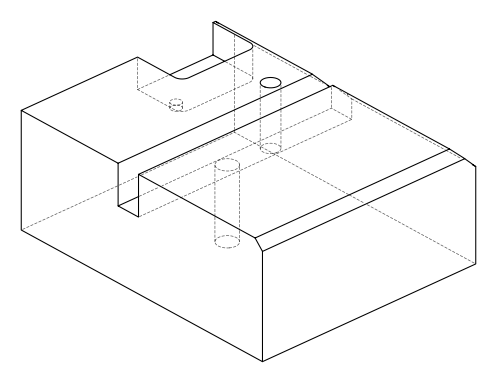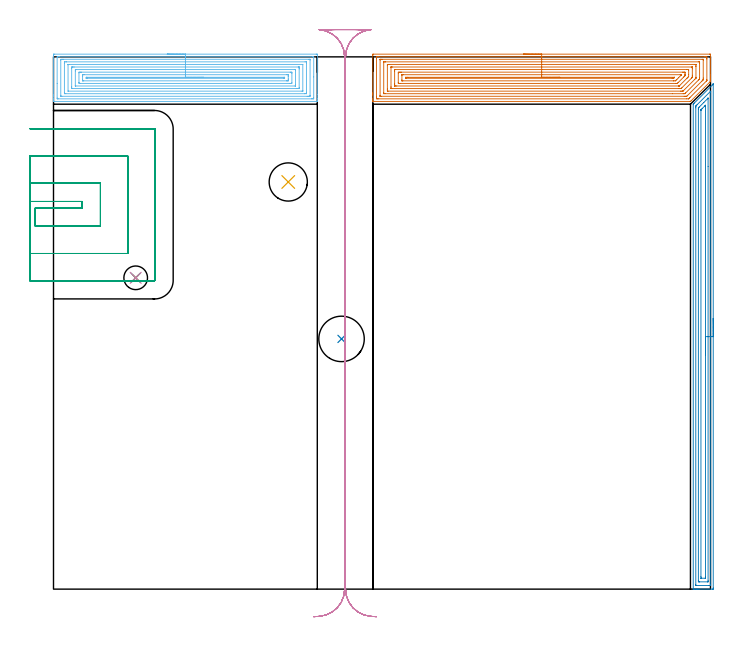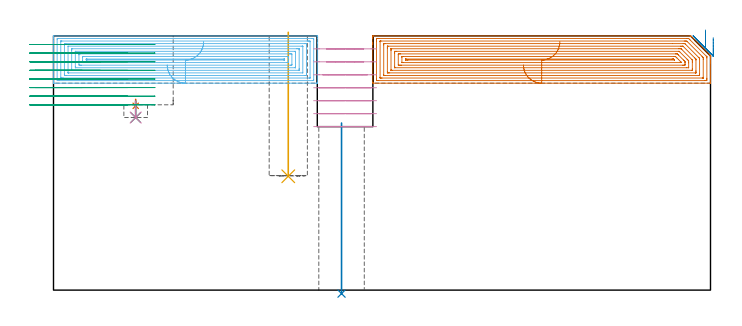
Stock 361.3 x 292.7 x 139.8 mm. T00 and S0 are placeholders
(PLAN: 10 operations, 7 tool changes, 59.1 min)
(1 SPOT_DRILL | STEP1POCKET | NXT0321_9005460120000 | 0.04 min | 4181 mm3)
(2 INDEXABLE_INSERT_DRILL_THROUGH_HOLE_FROM_SOLID | STEP1HOLE | NXT0302_021 | 0.39 min | 68569 mm3)
(3 DRILL_BLIND_HOLE_INTO_CENTER | STEP1POCKET | NXT0301_056 | 0.05 min | 361 mm3)
(4 DRILL_TO_ENLARGE_BLIND_HOLE | STEP1POCKET | UGT0301_374 | 0.05 min | 1401 mm3)
(5 INDEXABLE_INSERT_DRILL_BLIND_HOLE_FROM_SOLID | STEP1POCKET_1 | NXT0302_013 | 0.32 min | 26627 mm3)
(6 AREA_MILL | FG_CHAMFER_SURFACE | UGT0205_001 | 11.87 min | 51869 mm3)
(7 AREA_MILL_1 | FG_CHAMFER_SURFACE_1 | UGT0205_001 | 14.92 min | 65593 mm3)
(8 AREA_MILL_2 | FG_CHAMFER_SURFACE_2 | UGT0205_001 | 8.99 min | 16361 mm3)
(9 MILL_SLOT | SLOT_PARTIAL_RECTANGULAR | UGT0201_094 | Follow Part, ap 5, ae 75% | 12.53 min | 251662 mm3)
(10 MILL_RECTANGULAR_SLOT | SLOT_RECTANGULAR | UGT0201_018 | Follow Part, ap 7.5, ae 75% | 9.98 min | 415361 mm3)
(TOOL NXT0321_9005460120000 | NC Spot Drill, 142deg, 12mm, Carbide, Uncoated | D12 PA142 FL30 Z2)
(TOOL NXT0302_021 | Index. Insert Drill 25mm [880-D2500L25-05] | D25 PA176 FL125 Z2)
(TOOL NXT0301_056 | Carbide Drill 8.5mm [860.1-0850-026A1-MM 2214] | D8.5 PA140 FL47 Z2)
(TOOL UGT0301_374 | Twist Drill Flat Bottom 13 mm | D13 PA180 FL101 Z2)
(TOOL NXT0302_013 | Index. Insert Drill 21mm [880-D2100L25-05] | D21 PA176 FL105 Z2)
(TOOL UGT0205_001 | Chamfer Mill 20 x 3 x 45 deg. | D20 FL50 Z2)
(TOOL UGT0201_094 | End mill 20 mm | D20 FL38 Z4)
(TOOL UGT0201_018 | End mill 30 mm | D30 FL50 Z4)
(OP 1 SPOT_DRILL)
G17 G21 G94 G90
T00 M6
G54
G17 G0 G90 X45.2 Y171.2 S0 M3
G43 Z149.8 H0
G94 G81 G98 Z101.336 F250. R104.9
G80
M5
M2
(OP 2 INDEXABLE_INSERT_DRILL_THROUGH_HOLE_FROM_SOLID)
G17 G21 G94 G90
T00 M6
G54
G17 G0 G90 X158.4 Y137.6 S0 M3
G43 Z149.8 H1
G94 G81 G98 Z-1.937 F250. R91.9
G80
M5
M2
(OP 3 DRILL_BLIND_HOLE_INTO_CENTER)
G17 G21 G94 G90
T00 M6
G54
G17 G0 G90 X45.2 Y171.2 S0 M3
G43 Z149.8 H1
G94 G81 G98 Z94.9 F250. R103.9
G80
M5
M2
(OP 4 DRILL_TO_ENLARGE_BLIND_HOLE)
G17 G21 G94 G90
T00 M6
G54
G17 G0 G90 X45.2 Y171.2 S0 M3
G43 Z149.8 H0
G94 G81 G98 Z94.9 F250. R103.9
G80
M5
M2
(OP 5 INDEXABLE_INSERT_DRILL_BLIND_HOLE_FROM_SOLID)
G17 G21 G94 G90
T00 M6
G54
G17 G0 G90 X129.1 Y223.9 S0 M3
G43 Z149.8 H1
G94 G81 G98 Z62.6 F250. R141.8
G80
M5
M2
(OP 6 AREA_MILL)
G17 G21 G94 G90
T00 M6
G54
G17 G0 G90 X62.55 Y294.2 S1061 M3
G43 Z149.8 H0
Z123.8
G94 G1 X62.588 Z122.928 F250.
X62.702 Z122.063
X62.891 Z121.212
X63.153 Z120.38
X63.487 Z119.574
X63.89 Z118.8
X64.359 Z118.064
X64.89 Z117.372
X65.479 Z116.729
X66.122 Z116.14
X66.814 Z115.608
X67.55 Z115.14
X68.324 Z114.737
X69.13 Z114.403
X69.962 Z114.141
X70.814 Z113.952
X71.678 Z113.838
X72.55 Z113.8
X144.479
X144.818 Y294.196 Z113.802
X145.09 Y294.192 Z113.806
X145.1 Y293.916 Z114.081
Y272.04 Z135.956
Y269.644 Z138.351
Y268.632 Z139.368
X145.092 Y268.257 Z139.735
X145.09 Y268.241 Z139.751
X145.06 Y268.203 Z139.789
X144.927 Y268.2 Z139.8
X0.174
X0.04 Y268.203 Z139.789
X0.016 Y268.239 Z139.753
X0.01 Y268.256 Z139.736
X0. Y268.632 Z139.367
Y268.953 Z139.047
Y269.644 Z138.351
Y270.879 Z137.118
Y271.422 Z136.572
Y272.04 Z135.956
Y293.028 Z114.97
X0.004 Y293.644 Z114.353
X0.008 Y294.192 Z113.806
X0.068 Y294.194 Z113.804
X0.621 Y294.2 Z113.8
X72.55
Y292.786 Z115.214
X142.662 Y292.785 Z115.215
X142.692 Y292.784 Z115.216
X143.09 Y292.756 Z115.244
X143.099 Y292.351 Z115.649
X143.1 Y281.683 Z126.317
X143.099 Y270.129 Z137.871
X143.09 Y269.644 Z138.356
X142.721 Y269.616 Z138.384
X142.692 Y269.615 Z138.385
X141.829 Y269.614 Z138.386
X2.438 Y269.615 Z138.385
X2.408 Y269.616 Z138.384
X2.01 Y269.644 Z138.356
X2.001 Y270.049 Z137.951
X2. Y278.12 Z129.88
X2.001 Y292.271 Z115.729
X2.01 Y292.756 Z115.244
X2.379 Y292.784 Z115.216
X2.408 Y292.785 Z115.215
X3.271 Y292.786 Z115.214
X72.55
Y291.372 Z116.628
X140.509
X140.905 Y291.37 Z116.63
X141.037 Y291.368 Z116.632
X141.076 Y291.365 Z116.635
X141.09 Y291.3 Z116.7
X141.096 Y291.171 Z116.829
X141.099 Y290.978 Z117.022
Y271.422 Z136.578
X141.098 Y271.23 Z136.77
X141.09 Y271.042 Z136.958
X140.905 Y271.035 Z136.965
X140.406 Y271.03 Z136.97
X140.012 Y271.029 Z136.971
X139.514 Y271.028 Z136.972
X4.59 Y271.029 Z136.971
X4.195 Y271.03 Z136.97
X4.063 Y271.032 Z136.968
X4.024 Y271.035 Z136.965
X4.01 Y271.1 Z136.9
X4.004 Y271.229 Z136.771
X4.001 Y271.422 Z136.578
Y290.978 Z117.022
X4.002 Y291.17 Z116.83
X4.01 Y291.358 Z116.642
X4.195 Y291.365 Z116.635
X4.694 Y291.37 Z116.63
X5.088 Y291.371 Z116.629
X5.586 Y291.372 Z116.628
X72.55
Y289.957 Z118.043
X138.357
X139.016 Y289.952 Z118.048
X139.088 Y289.951 Z118.049
X139.092 Y289.853 Z118.147
X139.097 Y289.642 Z118.358
X139.1 Y289.218 Z118.782
Y273.2 Z134.8
X139.096 Y272.765 Z135.235
X139.09 Y272.547 Z135.453
X139.085 Y272.449 Z135.551
X138.982 Y272.447 Z135.553
X138.225 Y272.443 Z135.557
X138.092
X6.743
X6.085 Y272.448 Z135.552
X6.012 Y272.45 Z135.55
X6.008 Y272.547 Z135.453
X6.003 Y272.758 Z135.242
X6. Y273.182 Z134.818
Y289.2 Z118.8
X6.004 Y289.635 Z118.365
X6.01 Y289.853 Z118.147
X6.015 Y289.951 Z118.049
X6.118 Y289.953 Z118.047
X6.875 Y289.957 Z118.043
X7.008
X72.55
Y288.543 Z119.457
X137.098
X137.1 Y288.542 Z119.458
Y274.089 Z133.911
X137.097 Y273.924 Z134.076
X137.094 Y273.884 Z134.116
X137.091 Y273.868 Z134.132
X137.058 Y273.864 Z134.136
X136.904 Y273.86 Z134.14
X136.67 Y273.857 Z134.143
X8.002
X8. Y273.859 Z134.141
Y288.311 Z119.689
X8.003 Y288.476 Z119.524
X8.006 Y288.516 Z119.484
X8.009 Y288.532 Z119.468
X8.042 Y288.536 Z119.464
X8.196 Y288.54 Z119.46
X8.43 Y288.543 Z119.457
X72.55
Y287.129 Z120.871
X134.651
X134.947 Y287.127 Z120.873
X135.038 Y287.125 Z120.875
X135.078 Y287.122 Z120.878
X135.09 Y287.105 Z120.895
X135.096 Y286.979 Z121.021
X135.099 Y286.533 Z121.467
X135.1 Y286.086 Z121.914
X135.099 Y275.867 Z132.133
X135.096 Y275.424 Z132.576
X135.09 Y275.278 Z132.722
X134.95 Y275.276 Z132.724
X134.651 Y275.273 Z132.727
X134.355 Y275.271 Z132.729
X133.757
X10.449 Y275.272 Z132.728
X10.153 Y275.273 Z132.727
X10.062 Y275.276 Z132.724
X10.022 Y275.278 Z132.722
X10.01 Y275.295 Z132.705
X10.004 Y275.421 Z132.579
X10.001 Y275.867 Z132.133
X10. Y276.314 Z131.686
X10.001 Y286.533 Z121.467
X10.004 Y286.976 Z121.024
X10.01 Y287.122 Z120.878
X10.15 Y287.124 Z120.876
X10.449 Y287.127 Z120.873
X10.745 Y287.129 Z120.871
X11.343
X72.55
Y285.715 Z122.285
X132.864
X132.934 Y285.713 Z122.287
X133.074 Y285.708 Z122.292
X133.092 Y285.705 Z122.295
X133.095 Y285.698 Z122.302
X133.099 Y285.678 Z122.322
X133.1 Y285.644 Z122.356
Y285.409 Z122.591
X133.099 Y277.41 Z130.59
X133.092 Y276.756 Z131.244
X133.09 Y276.703 Z131.297
X133.004 Y276.692 Z131.308
X132.932 Y276.687 Z131.313
X132.864 Y276.686 Z131.314
X12.237
X12.166 Y276.687 Z131.313
X12.026 Y276.692 Z131.308
X12.009 Y276.695 Z131.305
X12.005 Y276.702 Z131.298
X12.001 Y276.722 Z131.278
X12. Y276.756 Z131.244
Y276.991 Z131.009
X12.001 Y284.99 Z123.01
X12.008 Y285.644 Z122.356
X12.01 Y285.697 Z122.303
X12.097 Y285.708 Z122.292
X12.168 Y285.713 Z122.287
X12.237 Y285.714 Z122.286
X72.55 Y285.715 Z122.285
Y284.301 Z123.699
X130.183 Y284.3 Z123.7
X130.642 Y284.299 Z123.701
X131.076 Y284.294 Z123.706
X131.099 Y283.867 Z124.133
X131.1 Y283.843 Z124.157
Y278.51 Z129.49
X131.076 Y278.107 Z129.893
X130.617 Y278.101 Z129.899
X130.183 Y278.1 Z129.9
X129.726 Y278.099 Z129.901
X14.917 Y278.1 Z129.9
X14.458 Y278.101 Z129.899
X14.024 Y278.107 Z129.893
X14.001 Y278.533 Z129.467
X14. Y278.557 Z129.443
X14.001 Y283.89 Z124.11
X14.024 Y284.293 Z123.707
X14.483 Y284.299 Z123.701
X14.917 Y284.3 Z123.7
X15.375 Y284.301 Z123.699
X72.55
Y282.886 Z125.114
X128.396
X128.797 Y282.884 Z125.116
X128.997 Y282.882 Z125.118
X129.087 Y282.879 Z125.121
X129.094 Y282.783 Z125.217
X129.099 Y282.089 Z125.911
X129.1 Y281.9 Z126.1
Y280.5 Z127.5
X129.099 Y280.311 Z127.689
X129.094 Y279.617 Z128.383
X129.087 Y279.521 Z128.479
X128.997 Y279.518 Z128.482
X128.797 Y279.516 Z128.484
X128.396 Y279.514 Z128.486
X128.304
X16.612
X16.269 Y279.516 Z128.484
X16.097 Y279.518 Z128.482
X16.02 Y279.521 Z128.48
X16.01 Y279.574 Z128.426
X16.001 Y280.122 Z127.878
Y282.089 Z125.911
X16.006 Y282.783 Z125.217
X16.013 Y282.879 Z125.121
X16.103 Y282.882 Z125.118
X16.303 Y282.884 Z125.116
X16.704 Y282.886 Z125.114
X16.796
X72.55
Y281.472 Z126.528
X126.609
X126.882 Y281.471 Z126.529
X127.064 Y281.467 Z126.533
X127.088 Y281.465 Z126.535
X127.092 Y281.455 Z126.545
X127.097 Y281.422 Z126.578
X127.099 Y281.363 Z126.637
X127.097 Y281.2 Z126.8
X127.09 Y280.957 Z127.043
X127.086 Y280.935 Z127.065
X127.046 Y280.932 Z127.068
X126.973 Y280.929 Z127.071
X126.882 Y280.928 Z127.072
X126.609
X18.491
X18.218 Y280.93 Z127.07
X18.036 Y280.933 Z127.067
X18.012 Y280.935 Z127.065
X18.008 Y280.945 Z127.055
X18.003 Y280.978 Z127.022
X18.001 Y281.037 Z126.963
X18.003 Y281.2 Z126.8
X18.01 Y281.443 Z126.557
X18.014 Y281.465 Z126.535
X18.054 Y281.468 Z126.532
X18.127 Y281.471 Z126.529
X18.218 Y281.472 Z126.528
X18.491
X72.55
X73.422 Z126.566
X74.287 Z126.68
X75.138 Z126.869
X75.97 Z127.131
X76.776 Z127.465
X77.55 Z127.868
X78.286 Z128.336
X78.978 Z128.867
X79.621 Z129.457
X80.21 Z130.1
X80.742 Z130.792
X81.21 Z131.528
X81.613 Z132.302
X81.947 Z133.108
X82.209 Z133.94
X82.398 Z134.791
X82.512 Z135.656
X82.55 Z136.528
G0 Z149.8
M5
M2
(OP 7 AREA_MILL_1)
G17 G21 G94 G90
T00 M6
G54
G17 G0 G90 X258.45 Y294.2 S1061 M3
G43 Z149.8 H0
Z123.8
G94 G1 X258.488 Z122.928 F250.
X258.602 Z122.063
X258.791 Z121.212
X259.053 Z120.38
X259.387 Z119.574
X259.79 Z118.8
X260.258 Z118.064
X260.79 Z117.372
X261.379 Z116.729
X262.022 Z116.139
X262.714 Z115.608
X263.45 Z115.14
X264.224 Z114.737
X265.03 Z114.403
X265.862 Z114.141
X266.714 Z113.952
X267.578 Z113.838
X268.45 Z113.8
X360.709
X361.047 Y294.197 Z113.802
X361.29 Y294.191 Z113.806
X361.3 Y293.944 Z114.053
Y282.978 Z125.017
Y282.378 Z125.619
Y282.089 Z125.908
Y281.489 Z126.508
Y281.2 Z126.796
Y280.622 Z127.377
Y280.311 Z127.688
Y279.444 Z128.556
Y279.2 Z128.8
X361.289 Y279.189 Z128.811
X361.08 Y278.978 Z129.019
X360.634 Y278.533 Z129.465
X350.758 Y268.658 Z139.342
X350.481 Y268.38 Z139.617
X350.305 Y268.204 Z139.79
X350.013 Y268.2 Z139.8
X175.745
X175.61 Y268.203 Z139.788
X175.606 Y268.234 Z139.757
X175.6 Y268.561 Z139.438
Y269.066 Z138.933
Y269.644 Z138.351
Y271.711 Z136.286
Y272.311 Z135.684
Y272.9 Z135.095
Y293.644 Z114.353
X175.602 Y293.946 Z114.051
X175.61 Y294.192 Z113.805
X175.856 Y294.199 Z113.799
X268.45 Y294.2 Z113.8
Y292.786 Z115.214
X358.005
X358.898 Y292.784 Z115.216
X358.927 Y292.783 Z115.217
X359.29 Y292.756 Z115.244
X359.297 Y292.386 Z115.614
X359.299 Y291.867 Z116.133
X359.3 Y291.494 Z116.506
Y280.311 Z127.689
X359.299 Y279.94 Z128.06
X359.291 Y279.681 Z128.319
X359.289 Y279.651 Z128.349
X359.27 Y279.627 Z128.373
X359.219 Y279.572 Z128.428
X359.072 Y279.422 Z128.578
X359. Y279.349 Z128.651
X350.013 Y270.363 Z137.637
X349.651 Y270.006 Z137.994
X349.283 Y269.644 Z138.356
X349.146 Y269.62 Z138.38
X349.121 Y269.618 Z138.382
X348.26 Y269.614 Z138.386
X178.895
X178.002 Y269.616 Z138.384
X177.973 Y269.617 Z138.383
X177.61 Y269.644 Z138.356
X177.603 Y270.014 Z137.986
X177.601 Y270.533 Z137.467
X177.6 Y270.906 Z137.094
X177.601 Y291.867 Z116.133
X177.602 Y292.237 Z115.763
X177.61 Y292.756 Z115.244
X177.946 Y292.783 Z115.217
X177.973 Y292.784 Z115.216
X178.834 Y292.786 Z115.214
X268.45
Y291.372 Z116.628
X356.749 Y291.371 Z116.629
X357.144 Y291.369 Z116.631
X357.274 Y291.367 Z116.633
X357.289 Y291.365 Z116.635
X357.293 Y291.32 Z116.68
X357.297 Y291.237 Z116.763
X357.299 Y291.134 Z116.866
X357.3 Y290.978 Z117.022
Y281.044 Z126.956
X357.298 Y280.311 Z127.689
X357.296 Y280.159 Z127.841
X357.29 Y280.106 Z127.894
X357.258 Y280.069 Z127.931
X357.144 Y279.945 Z128.055
X356.883 Y279.682 Z128.318
X356.623 Y279.422 Z128.578
X348.622 Y271.422 Z136.578
X348.425 Y271.228 Z136.772
X348.23 Y271.036 Z136.964
X347.731 Y271.031 Z136.969
X347.338 Y271.029 Z136.971
X346.842
X180.151
X179.756 Y271.031 Z136.969
X179.626 Y271.034 Z136.966
X179.611 Y271.035 Z136.965
X179.607 Y271.08 Z136.92
X179.603 Y271.163 Z136.837
X179.601 Y271.267 Z136.733
X179.6 Y271.422 Z136.578
X179.601 Y290.978 Z117.022
X179.602 Y291.132 Z116.868
X179.61 Y291.289 Z116.711
X179.617 Y291.365 Z116.635
X179.658 Y291.367 Z116.633
X179.756 Y291.369 Z116.631
X180.253 Y291.371 Z116.629
X180.648 Y291.372 Z116.628
X268.45
Y289.957 Z118.043
X354.602
X355.248 Y289.952 Z118.048
X355.28 Y289.951 Z118.049
X355.29 Y289.922 Z118.078
X355.294 Y289.828 Z118.172
X355.298 Y289.639 Z118.361
X355.3 Y289.261 Z118.739
Y281.2 Z126.8
X355.294 Y280.786 Z127.214
X355.29 Y280.58 Z127.42
X355.279 Y280.539 Z127.461
X355.256 Y280.512 Z127.488
X355.21 Y280.462 Z127.538
X355.062 Y280.311 Z127.689
X354.767 Y280.015 Z127.985
X347.645 Y272.895 Z135.105
X347.338 Y272.592 Z135.408
X347.194 Y272.455 Z135.545
X346.447 Y272.445 Z135.555
X346.314 Y272.444 Z135.556
X340.358 Y272.443 Z135.557
X182.298
X181.652 Y272.448 Z135.552
X181.62 Y272.449 Z135.551
X181.61 Y272.478 Z135.522
X181.606 Y272.572 Z135.428
X181.602 Y272.761 Z135.239
X181.6 Y273.139 Z134.861
X181.601 Y289.614 Z118.386
X181.603 Y289.821 Z118.179
X181.607 Y289.924 Z118.076
X181.61 Y289.946 Z118.054
X181.623 Y289.951 Z118.049
X181.675 Y289.953 Z118.047
X182.43 Y289.957 Z118.043
X182.562
X268.45
Y288.543 Z119.457
X352.92
X353.075 Y288.542 Z119.458
X353.198 Y288.539 Z119.461
X353.278 Y288.536 Z119.464
X353.291 Y288.529 Z119.471
X353.293 Y288.514 Z119.486
X353.297 Y288.311 Z119.689
X353.3 Y287.7 Z120.3
Y287.422 Z120.578
Y281.478 Z126.522
X353.297 Y281.2 Z126.8
X353.293 Y281.047 Z126.953
X353.29 Y281.011 Z126.989
X353.271 Y280.981 Z127.019
X353.226 Y280.931 Z127.069
X353.094 Y280.794 Z127.206
X352.687 Y280.385 Z127.615
X346.39 Y274.089 Z133.911
X346.219 Y273.925 Z134.075
X346.158 Y273.869 Z134.131
X346.021 Y273.864 Z134.136
X345.786 Y273.859 Z134.141
X345.556 Y273.858 Z134.142
X344.897 Y273.857 Z134.143
X183.98
X183.825 Y273.858 Z134.142
X183.702 Y273.861 Z134.139
X183.622 Y273.864 Z134.136
X183.609 Y273.872 Z134.128
X183.607 Y273.886 Z134.114
X183.603 Y274.089 Z133.911
X183.6 Y274.7 Z133.3
Y274.978 Z133.022
Y288.033 Z119.967
X183.603 Y288.311 Z119.689
X183.607 Y288.464 Z119.536
X183.61 Y288.534 Z119.466
X183.748 Y288.537 Z119.463
X183.982 Y288.541 Z119.459
X184.213 Y288.543 Z119.457
X184.872
X268.45
Y287.129 Z120.871
X350.904 Y287.128 Z120.872
X351.2 Y287.127 Z120.873
X351.263 Y287.124 Z120.876
X351.288 Y287.122 Z120.878
X351.29 Y287.109 Z120.891
X351.297 Y287.03 Z120.97
X351.3 Y286.533 Z121.467
Y286.139 Z121.861
Y282.583 Z125.417
X351.299 Y282.089 Z125.911
X351.297 Y281.697 Z126.303
X351.29 Y281.449 Z126.551
X351.05 Y281.2 Z126.8
X350.978 Y281.126 Z126.874
X345.556 Y275.704 Z132.296
X345.186 Y275.346 Z132.654
X345.107 Y275.278 Z132.722
X344.963 Y275.276 Z132.724
X344.664 Y275.273 Z132.727
X344.37 Y275.271 Z132.729
X343.773
X185.996 Y275.272 Z132.728
X185.7 Y275.273 Z132.727
X185.637 Y275.276 Z132.724
X185.612 Y275.278 Z132.722
X185.61 Y275.291 Z132.709
X185.603 Y275.37 Z132.63
X185.6 Y275.867 Z132.133
Y276.262 Z131.738
X185.601 Y286.928 Z121.072
X185.604 Y287.06 Z120.94
X185.609 Y287.107 Z120.893
X185.613 Y287.123 Z120.877
X185.624 Y287.124 Z120.876
X185.697 Y287.127 Z120.873
X185.996 Y287.129 Z120.871
X186.29
X268.45
Y285.715 Z122.285
X348.159
X349.052 Y285.714 Z122.286
X349.121 Y285.712 Z122.288
X349.191 Y285.708 Z122.292
X349.29 Y285.698 Z122.302
X349.293 Y285.644 Z122.356
X349.298 Y285.468 Z122.532
X349.3 Y282.978 Z125.022
X349.294 Y281.917 Z126.083
X349.121 Y281.726 Z126.274
X348.861 Y281.46 Z126.54
X348.603 Y281.2 Z126.8
X348.417 Y281.014 Z126.986
X344.411 Y277.008 Z130.992
X344.156 Y276.756 Z131.244
X344.111 Y276.716 Z131.284
X344.092 Y276.701 Z131.299
X344.053 Y276.692 Z131.308
X343.914 Y276.687 Z131.313
X343.843 Y276.686 Z131.314
X188.741 Y276.685 Z131.315
X187.848 Y276.686 Z131.314
X187.779 Y276.688 Z131.312
X187.709 Y276.692 Z131.308
X187.61 Y276.702 Z131.298
X187.607 Y276.756 Z131.244
X187.602 Y276.932 Z131.068
X187.6 Y277.644 Z130.356
Y277.823 Z130.177
Y284.934 Z123.066
X187.604 Y285.644 Z122.356
X187.607 Y285.688 Z122.312
X187.609 Y285.705 Z122.295
X187.639 Y285.708 Z122.292
X187.71 Y285.713 Z122.287
X187.779 Y285.714 Z122.286
X268.45 Y285.715 Z122.285
Y284.301 Z123.699
X346.012 Y284.3 Z123.7
X346.447 Y284.299 Z123.701
X346.907 Y284.297 Z123.703
X347.172 Y284.293 Z123.707
X347.29 Y284.272 Z123.728
X347.3 Y283.906 Z124.094
Y283.867 Z124.133
Y283.016 Z124.984
Y282.978 Z125.022
X347.291 Y282.553 Z125.447
X347.286 Y282.345 Z125.655
X347.187 Y282.24 Z125.76
X347.04 Y282.089 Z125.911
X346.745 Y281.792 Z126.208
X346.447 Y281.494 Z126.506
X343.63 Y278.676 Z129.324
X343.486 Y278.533 Z129.467
X343.181 Y278.235 Z129.765
X343.076 Y278.135 Z129.865
X343.04 Y278.106 Z129.894
X342.99 Y278.104 Z129.896
X342.882 Y278.102 Z129.898
X342.425 Y278.1 Z129.9
X341.99
X190.888
X190.453 Y278.101 Z129.899
X189.993 Y278.103 Z129.897
X189.728 Y278.107 Z129.893
X189.61 Y278.128 Z129.872
X189.601 Y278.495 Z129.505
X189.6 Y278.533 Z129.467
X189.601 Y283.867 Z124.133
X189.61 Y284.285 Z123.715
X190.025 Y284.294 Z123.706
X190.453 Y284.298 Z123.702
X190.91 Y284.3 Z123.7
X191.344 Y284.301 Z123.699
X268.45
Y282.886 Z125.114
X344.664
X344.758 Y282.884 Z125.116
X345.29 Y282.871 Z125.129
Y282.813 Z125.187
X345.238 Y282.746 Z125.254
X345.154 Y282.656 Z125.344
X345.073 Y282.571 Z125.429
X343.738 Y281.234 Z126.766
X342.814 Y280.311 Z127.689
X342.397 Y279.905 Z128.095
X341.99 Y279.521 Z128.479
X341.893 Y279.519 Z128.481
X341.099 Y279.514 Z128.486
X341.007
X192.144
X191.811 Y279.516 Z128.484
X191.645 Y279.519 Z128.481
X191.612 Y279.521 Z128.479
X191.608 Y279.549 Z128.451
X191.605 Y279.598 Z128.402
X191.6 Y280.056 Z127.944
X191.601 Y282.722 Z125.278
X191.605 Y282.813 Z125.187
X191.61 Y282.867 Z125.133
X191.618 Y282.88 Z125.12
X191.637 Y282.881 Z125.119
X191.836 Y282.884 Z125.116
X192.236 Y282.886 Z125.114
X192.327
X268.45
Y281.472 Z126.528
X341.372 Y281.471 Z126.529
X341.449 Y281.47 Z126.53
X341.496 Y281.468 Z126.532
X341.507 Y281.467 Z126.533
X341.479 Y281.435 Z126.565
X341.33 Y281.278 Z126.722
X341.254 Y281.2 Z126.8
X341.177 Y281.122 Z126.878
X341.099 Y281.045 Z126.955
X341.012 Y280.966 Z127.034
X340.977 Y280.935 Z127.065
X340.943 Y280.933 Z127.067
X340.789 Y280.93 Z127.07
X340.48 Y280.928 Z127.072
X340.207
X194.019
X193.746 Y280.929 Z127.071
X193.668 Y280.931 Z127.069
X193.622 Y280.935 Z127.065
X193.61 Y280.938 Z127.062
X193.608 Y280.95 Z127.05
X193.603 Y281.061 Z126.939
Y281.2 Z126.8
X193.607 Y281.408 Z126.592
X193.61 Y281.456 Z126.544
X193.657 Y281.465 Z126.535
X193.75 Y281.468 Z126.532
X194.019 Y281.471 Z126.529
X194.637 Y281.472 Z126.528
X194.91
X268.45
X269.322 Z126.566
X270.186 Z126.68
X271.038 Z126.869
X271.87 Z127.131
X272.676 Z127.465
X273.45 Z127.868
X274.186 Z128.336
X274.878 Z128.867
X275.521 Z129.457
X276.11 Z130.1
X276.642 Z130.792
X277.11 Z131.528
X277.513 Z132.302
X277.847 Z133.108
X278.109 Z133.94
X278.298 Z134.791
X278.412 Z135.656
X278.45 Z136.528
G0 Z149.8
M5
M2
(OP 8 AREA_MILL_2)
G17 G21 G94 G90
T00 M6
G54
G17 G0 G90 X362.8 Y148.85 S1061 M3
G43 Z149.8 H0
Z138.8
G94 G1 Y148.812 Z137.928 F250.
Y148.698 Z137.064
Y148.509 Z136.212
Y148.247 Z135.38
Y147.913 Z134.574
Y147.51 Z133.8
Y147.041 Z133.064
Y146.51 Z132.372
Y145.921 Z131.729
Y145.278 Z131.14
Y144.586 Z130.608
Y143.85 Z130.14
Y143.076 Z129.737
Y142.27 Z129.403
Y141.438 Z129.141
Y140.586 Z128.952
Y139.722 Z128.838
Y138.85 Z128.8
Y0.598
X362.796 Y0.006 Z128.801
X362.795 Y0.004 Z128.802
X362.205 Y0. Z129.393
X355.071 Z136.523
X354.484 Z137.113
X354.179 Z137.417
X353.592 Z138.004
X353.287 Z138.308
X352.678 Z138.921
X352.207 Z139.392
X351.85 Y0.003 Z139.741
X351.805 Y0.006 Z139.785
X351.802 Y0.007 Z139.788
X351.8 Y0.152 Z139.8
Y266.398
X351.804 Y266.704 Z139.79
X351.967 Y266.869 Z139.629
X352.378 Y267.278 Z139.222
X362.498 Y277.399 Z129.1
X362.65 Y277.552 Z128.946
X362.796 Y277.696 Z128.802
X362.798 Z128.8
X362.799 Z128.799
X362.8 Y277.598 Z128.8
Y138.85
X361.386 Z130.214
Y2.309
X361.385 Y2.236 Z130.215
X361.381 Y2.091 Z130.219
X361.378 Y2.009 Z130.222
X361.36 Y2.006 Z130.24
X361.313 Y2.003 Z130.287
X360.803 Y2. Z130.797
X360.421 Z131.179
X353.669 Z137.931
X353.287 Y2.003 Z138.313
X353.233 Y2.006 Z138.367
X353.223 Y2.009 Z138.377
X353.219 Y2.067 Z138.381
X353.216 Y2.163 Z138.384
X353.214 Y2.455 Z138.386
Y264.687
X353.216 Y265.506 Z138.384
X353.217 Y265.577 Z138.383
X353.221 Y265.647 Z138.379
X353.287 Y265.725 Z138.313
X353.619 Y266.066 Z137.981
X353.948 Y266.398 Z137.652
X354.063 Y266.514 Z137.537
X361.198 Y273.648 Z130.402
X361.313 Y273.761 Z130.287
X361.353 Y273.797 Z130.247
X361.375 Y273.815 Z130.225
X361.379 Y273.752 Z130.221
X361.384 Y273.607 Z130.216
X361.386 Y273.534 Z130.214
Y273.461
Y138.85
X359.972 Z131.628
X359.971 Y4.616 Z131.629
X359.97 Y4.166 Z131.63
X359.968 Y4.056 Z131.632
X359.965 Y4.01 Z131.635
X359.861 Y4.005 Z131.739
X359.695 Y4. Z131.905
X355.237 Z136.363
X355.071 Y4.003 Z136.529
X354.905 Y4.01 Z136.695
X354.635 Y4.028 Z136.965
X354.633 Y4.166 Z136.967
X354.629 Y4.608 Z136.971
Y263.722
X354.631 Y264.163 Z136.969
X354.636 Y264.614 Z136.964
X354.847 Y264.838 Z136.753
X355.071 Y265.07 Z136.529
X357.626 Y267.627 Z133.974
X359.747 Y269.748 Z131.853
X359.965 Y269.966 Z131.635
X359.967 Z131.633
X359.971 Y269.702 Z131.629
X359.972 Y232.449 Z131.628
Y138.85
X358.557 Z133.043
Y6.842
X358.552 Y6.035 Z133.048
X358.551 Y6.013 Z133.049
X358.534 Y6.009 Z133.066
X358.482 Y6.004 Z133.118
X358.377 Y6.001 Z133.223
X356.41 Y6. Z135.19
X356.213 Y6.001 Z135.387
X356.114 Y6.004 Z135.486
X356.066 Y6.008 Z135.534
X356.049 Y6.012 Z135.551
X356.043 Y6.842 Z135.557
Y263.236
X356.045 Y263.439 Z135.555
X356.047 Y263.54 Z135.553
X356.05 Y263.586 Z135.55
X356.072 Y263.613 Z135.528
X356.174 Y263.722 Z135.426
X356.513 Y264.064 Z135.087
X356.854 Y264.406 Z134.746
X358.147 Y265.697 Z133.453
X358.298 Y265.846 Z133.302
X358.546 Y266.087 Z133.054
X358.55 Y266.089 Z133.05
X358.553 Y266.069 Z133.047
X358.555 Y266.001 Z133.045
X358.557 Y265.863 Z133.043
Y265.587
Y138.85
Y137.978 Z133.081
Y137.113 Z133.195
Y136.262 Z133.383
Y135.43 Z133.646
Y134.624 Z133.98
Y133.85 Z134.382
Y133.114 Z134.851
Y132.422 Z135.382
Y131.779 Z135.972
Y131.19 Z136.615
Y130.658 Z137.307
Y130.19 Z138.043
Y129.787 Z138.816
Y129.453 Z139.622
Y129.191 Z140.454
Y129.002 Z141.306
Y128.888 Z142.171
Y128.85 Z143.043
G0 Z149.8
M5
M2
(OP 9 MILL_SLOT)
G17 G21 G94 G90
T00 M6
G54
G17 G0 G90 X-13. Y213.2 S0 M3
G43 Z149.8 H0
Z135.062
G94 G1 X-10. F250.
X15.8 F500.
Y209.6
X-10.
Y199.6
X25.8
Y223.2
X-10.
X-13. F250.
Y184.6
X-10.
X40.8 F500.
Y238.2
X-10.
X-13. F250.
Y169.6
X-10.
X55.6 F500.
G3 X55.8 Y169.8 R0.2
G1 Y253.
G3 X55.6 Y253.2 R0.2
G1 X-10.
X-13. F250.
G0 Y213.2 Z130.325
G1 X-10.
X15.8 F500.
Y209.6
X-10.
Y199.6
X25.8
Y223.2
X-10.
X-13. F250.
Y184.6
X-10.
X40.8 F500.
Y238.2
X-10.
X-13. F250.
Y169.6
X-10.
X55.6 F500.
G3 X55.8 Y169.8 R0.2
G1 Y253.
G3 X55.6 Y253.2 R0.2
G1 X-10.
X-13. F250.
G0 Y213.2 Z125.587
G1 X-10.
X15.8 F500.
Y209.6
X-10.
Y199.6
X25.8
Y223.2
X-10.
X-13. F250.
Y184.6
X-10.
X40.8 F500.
Y238.2
X-10.
X-13. F250.
Y169.6
X-10.
X55.6 F500.
G3 X55.8 Y169.8 R0.2
G1 Y253.
G3 X55.6 Y253.2 R0.2
G1 X-10.
X-13. F250.
G0 Y213.2 Z120.85
G1 X-10.
X15.8 F500.
Y209.6
X-10.
Y199.6
X25.8
Y223.2
X-10.
X-13. F250.
Y184.6
X-10.
X40.8 F500.
Y238.2
X-10.
X-13. F250.
Y169.6
X-10.
X55.6 F500.
G3 X55.8 Y169.8 R0.2
G1 Y253.
G3 X55.6 Y253.2 R0.2
G1 X-10.
X-13. F250.
G0 Y213.2 Z116.112
G1 X-10.
X15.8 F500.
Y209.6
X-10.
Y199.6
X25.8
Y223.2
X-10.
X-13. F250.
Y184.6
X-10.
X40.8 F500.
Y238.2
X-10.
X-13. F250.
Y169.6
X-10.
X55.6 F500.
G3 X55.8 Y169.8 R0.2
G1 Y253.
G3 X55.6 Y253.2 R0.2
G1 X-10.
X-13. F250.
G0 Y213.2 Z111.375
G1 X-10.
X15.8 F500.
Y209.6
X-10.
Y199.6
X25.8
Y223.2
X-10.
X-13. F250.
Y184.6
X-10.
X40.8 F500.
Y238.2
X-10.
X-13. F250.
Y169.6
X-10.
X55.6 F500.
G3 X55.8 Y169.8 R0.2
G1 Y253.
G3 X55.6 Y253.2 R0.2
G1 X-10.
X-13. F250.
G0 Y213.2 Z106.637
G1 X-10.
X15.8 F500.
Y209.6
X-10.
Y199.6
X25.8
Y223.2
X-10.
X-13. F250.
Y184.6
X-10.
X40.8 F500.
Y238.2
X-10.
X-13. F250.
Y169.6
X-10.
X55.6 F500.
G3 X55.8 Y169.8 R0.2
G1 Y253.
G3 X55.6 Y253.2 R0.2
G1 X-10.
X-13. F250.
G0 Y213.2 Z101.9
G1 X-10.
X15.8 F500.
Y209.6
X-10.
Y199.6
X25.8
Y223.2
X-10.
X-13. F250.
Y184.6
X-10.
X40.8 F500.
Y238.2
X-10.
X-13. F250.
Y169.6
X-10.
X55.6 F500.
G3 X55.8 Y169.8 R0.2
G1 Y253.
G3 X55.6 Y253.2 R0.2
G1 X-10.
X-13. F250.
G0 Z149.8
M5
M2
(OP 10 MILL_RECTANGULAR_SLOT)
G17 G21 G94 G90
T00 M6
G54
G17 G0 G90 X177.646 Y-15.16 S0 M3
G43 Z149.8 H0
Z132.671
G94 G1 X174.652 Y-14.97 F250.
G2 X160.6 Y0. R15. F500.
G1 Y292.7
G2 X170.555 Y306.826 R15.
G1 X170.565 Y306.854
G3 X165.6 Y307.7 R15.
G1 X155.1
G3 X150.135 Y306.854 R15.
G1 X150.145 Y306.826
G2 X160.1 Y292.7 R15.
G1 Y0.
G2 X146.048 Y-14.97 R15.
G1 X143.054 Y-15.16 F250.
G0 X177.646 Z125.543
G1 X174.652 Y-14.97
G2 X160.6 Y0. R15. F500.
G1 Y292.7
G2 X170.555 Y306.826 R15.
G1 X170.565 Y306.854
G3 X165.6 Y307.7 R15.
G1 X155.1
G3 X150.135 Y306.854 R15.
G1 X150.145 Y306.826
G2 X160.1 Y292.7 R15.
G1 Y0.
G2 X146.048 Y-14.97 R15.
G1 X143.054 Y-15.16 F250.
G0 X177.646 Z118.414
G1 X174.652 Y-14.97
G2 X160.6 Y0. R15. F500.
G1 Y292.7
G2 X172.552 Y307.387 R15.
G1 X172.558 Y307.417
G3 X169.656 Y307.7 R15.
G1 X151.043
G3 X148.141 Y307.417 R15.
G1 X148.147 Y307.387
G2 X160.1 Y292.7 R15.
G1 Y0.
G2 X146.048 Y-14.97 R15.
G1 X143.054 Y-15.16 F250.
G0 X177.646 Z111.286
G1 X174.652 Y-14.97
G2 X160.6 Y0. R15. F500.
G1 Y292.7
G2 X174.652 Y307.67 R15.
G1 Y307.7
X146.048
Y307.67
G2 X160.1 Y292.7 R15.
G1 Y0.
G2 X146.048 Y-14.97 R15.
G1 X143.054 Y-15.16 F250.
G0 X177.646 Z104.157
G1 X174.652 Y-14.97
G2 X160.6 Y0. R15. F500.
G1 Y292.7
G2 X174.652 Y307.67 R15.
G1 Y307.7
X146.048
Y307.67
G2 X160.1 Y292.7 R15.
G1 Y0.
G2 X146.048 Y-14.97 R15.
G1 X143.054 Y-15.16 F250.
G0 X177.646 Z97.029
G1 X174.652 Y-14.97
G2 X160.6 Y0. R15. F500.
G1 Y292.7
G2 X174.652 Y307.67 R15.
G1 Y307.7
X146.048
Y307.67
G2 X160.1 Y292.7 R15.
G1 Y0.
G2 X146.048 Y-14.97 R15.
G1 X143.054 Y-15.16 F250.
G0 X177.646 Z89.9
G1 X174.652 Y-14.97
G2 X160.6 Y0. R15. F500.
G1 Y292.7
G2 X174.652 Y307.67 R15.
G1 Y307.7
X146.048
Y307.67
G2 X160.1 Y292.7 R15.
G1 Y0.
G2 X146.048 Y-14.97 R15.
G1 X143.054 Y-15.16 F250.
G0 Z149.8
M5
M2
